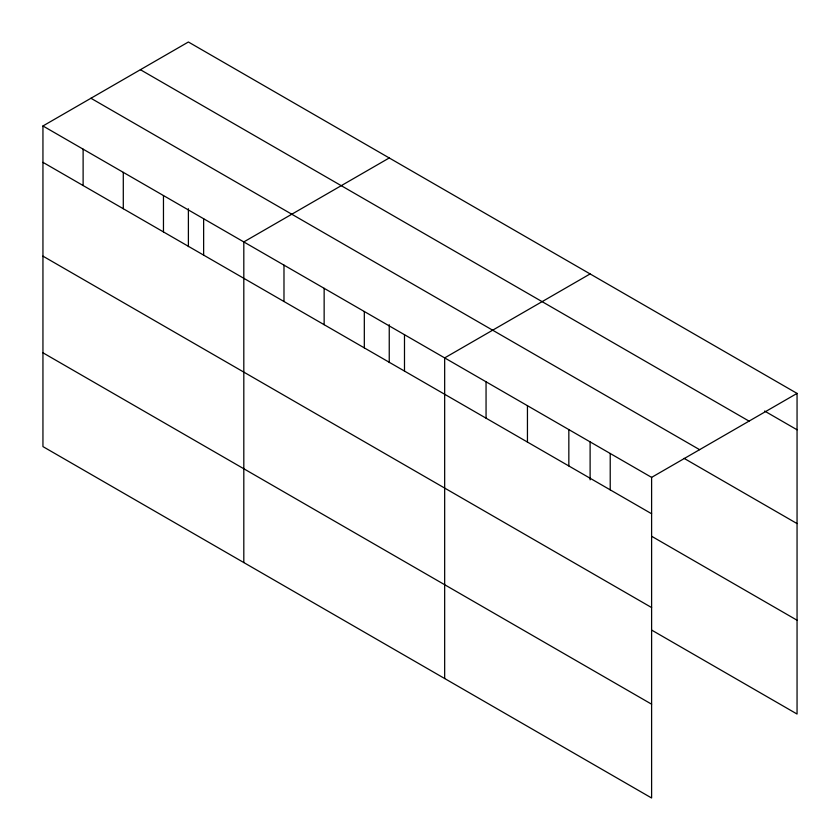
<?xml version="1.0" encoding="UTF-8"?>
<svg xmlns="http://www.w3.org/2000/svg" width="840" height="840" viewBox="0 0 840 840"><rect width="100%" height="100%" fill="white"/><g stroke="black" fill="none" stroke-linecap="round" stroke-linejoin="round"><path stroke-width="1.26" d="M42.945 125.969L651.609 477.382L651.609 798L42.945 446.596L42.945 125.969L188.391 42L797.055 393.404L797.055 714.032L651.63 630.074M389.245 157.962L243.81 241.93L243.81 562.558M590.111 273.935L444.665 357.903L444.665 678.521M651.609 477.382L797.055 393.404M764.61 411.054L797.055 429.786M140.396 69.71L749.06 421.124M90.941 98.259L699.605 449.673M684.075 458.356L797.055 523.582M42.945 162.341L651.609 513.755M651.63 536.267L797.055 620.225M42.945 256.147L651.609 607.551M42.945 352.79L651.609 704.193M610.218 453.485L610.218 489.856M590.111 441.977L590.111 479.85M568.837 429.587L568.837 465.959M527.447 405.689L527.447 442.06M486.056 381.791L486.056 418.173M404.492 334.709L404.492 371.081M389.245 324.713L389.245 362.586M364.319 311.514L364.319 347.886M324.145 288.32L324.145 324.692M283.983 265.125L283.983 301.497M203.637 218.747L203.637 255.119M188.391 208.74L188.391 246.614M163.464 195.552L163.464 231.924M123.291 172.358L123.291 208.73M83.118 149.163L83.118 185.535"/></g></svg>
